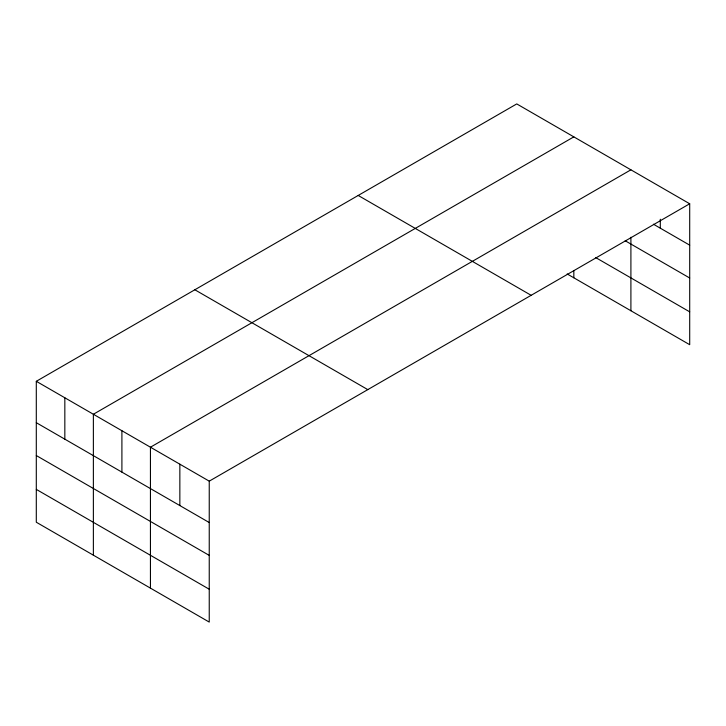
<?xml version="1.0" encoding="UTF-8"?>
<svg xmlns="http://www.w3.org/2000/svg" width="726" height="726" viewBox="0 0 726 726"><rect width="100%" height="100%" fill="white"/><g stroke="black" fill="none" stroke-linecap="round" stroke-linejoin="round"><path stroke-width="1.09" d="M36.3 381.304L209.242 481.157L209.242 622.082L36.3 522.23L36.3 381.304L516.758 103.918L689.7 203.77L689.7 344.696L567.169 273.947M573.83 136.869L93.373 414.256L93.373 555.181M630.903 169.82L150.445 447.207L150.445 588.133M209.242 481.157L689.7 203.77M653.436 224.216L689.7 245.152M625.195 240.76L689.7 278.004M595.701 257.576L689.7 311.844M358.208 195.457L531.151 295.31M194.849 289.774L367.792 389.617M36.3 422.695L209.242 522.538M36.3 455.538L209.242 555.39M36.3 489.388L209.242 589.231M660.297 219.234L660.297 228.182M630.903 237.257L630.903 310.746M573.83 270.998L573.83 277.795M179.848 464.186L179.848 505.568M121.904 430.736L121.904 472.118M64.832 397.784L64.832 439.166"/></g></svg>
